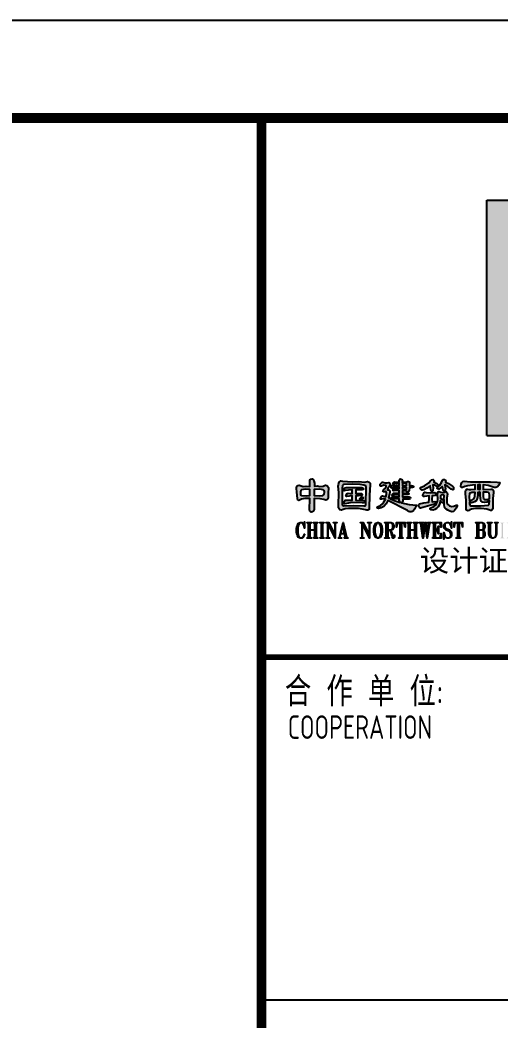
# Model space of a CAD drawing. Extents: x 1252172 to 1336272, y -987752 to -826269.
# Drawn here: x 1325808 to 1330706, y -938554 to -928352 of the extents above; entities that cross this region are included whole.
import ezdxf
from ezdxf.enums import TextEntityAlignment as Align

# ---------------------------------------------------------------- set-up
doc = ezdxf.new("R2010")
doc.units = 0
doc.header["$LTSCALE"] = 1000
for name, color, linetype in [('BTTK', 7, 'Continuous'), ('Logo', 4, 'Continuous'), ('PUB_TITLE', 7, 'Continuous'), ('电-标注', 1, 'Continuous')]:
    doc.layers.add(name, color=color, linetype=linetype)
doc.layers.add('yichutu', color=7, linetype='Continuous', true_color=0xffffff, plot=False)
doc.styles.add('HT', font='')
doc.styles.add('HZ(TK)', font='geniso.shx', dxfattribs={"width": 0.9, "bigfont": 'hztxt.shx'})
doc.styles.get('HT').set_extended_font_data('SimHei')

# ---------------------------------------------------------------- blocks, each defined once
blk = doc.blocks.new('CSCEC')
at = {"layer": 'Logo'}
h = blk.add_hatch(color=4, dxfattribs=at)
h.paths.add_polyline_path([(0, -24), (24, -24), (24, 0), (0, 0)])
h.paths.add_polyline_path([(6.2, -2.8), (9.8, -2.8), (9.8, -9.2), (9, -9.2), (9, -5.36, 0.414214), (8.84, -5.2), (7.16, -5.2, 0.414214), (7, -5.36), (7, -12.24, 0.414214), (7.16, -12.4), (9.8, -12.4), (9.8, -21.2), (6.2, -21.2), (6.2, -17.2), (7, -17.2), (7, -18.64, 0.414214), (7.16, -18.8), (8.84, -18.8, 0.414214), (9, -18.64), (9, -14.96, 0.414214), (8.84, -14.8), (6.2, -14.8)], flags=16)
h.paths.add_polyline_path([(10.2, -2.8), (13.8, -2.8), (13.8, -9.2), (13, -9.2), (13, -5.36, 0.414214), (12.84, -5.2), (11.16, -5.2, 0.414214), (11, -5.36), (11, -18.64, 0.414214), (11.16, -18.8), (12.84, -18.8, 0.414214), (13, -18.64), (13, -12.4), (13.8, -12.4), (13.8, -21.2), (10.2, -21.2)], flags=16)
h.paths.add_polyline_path([(5.8, -12.4), (5.8, -16.4), (5, -16.4), (5, -14.96, 0.414214), (4.84, -14.8), (3.96, -14.8, 0.414214), (3.8, -14.96), (3.8, -18.64, 0.414214), (3.96, -18.8), (4.84, -18.8, 0.414214), (5, -18.64), (5, -17.2), (5.8, -17.2), (5.8, -21.2), (3, -21.2), (3, -12.4)], flags=16)
h.paths.add_polyline_path([(14.2, -2.8), (17.8, -2.8), (17.8, -5.2), (15.16, -5.2, 0.414214), (15, -5.36), (15, -12.24, 0.414214), (15.16, -12.4), (17.8, -12.4), (17.8, -14.8), (15.16, -14.8, 0.414214), (15, -14.96), (15, -18.64, 0.414214), (15.16, -18.8), (17.8, -18.8), (17.8, -21.2), (14.2, -21.2)], flags=16)
h.paths.add_polyline_path([(21, -12.4), (21, -16.4), (20.2, -16.4), (20.2, -14.96, 0.414214), (20.04, -14.8), (19.16, -14.8, 0.414214), (19, -14.96), (19, -18.64, 0.414214), (19.16, -18.8), (20.04, -18.8, 0.414214), (20.2, -18.64), (20.2, -17.2), (21, -17.2), (21, -21.2), (18.2, -21.2), (18.2, -12.4)], flags=16)
for p, q in [((0, -24), (0, 0)), ((0, 0), (24, 0)), ((0, 0), (24, 0)), ((24, -24), (24, 0)), ((0, -24), (24, -24))]:
    blk.add_line(p, q, dxfattribs=at)
for points in [[(8.84, -5.2, -0.414214), (9, -5.36), (9, -9.04, 0.414214), (9.16, -9.2), (9.64, -9.2, 0.414214), (9.8, -9.04), (9.8, -2.96, 0.414214), (9.64, -2.8), (6.36, -2.8, 0.414214), (6.2, -2.96), (6.2, -14.64, 0.414214), (6.36, -14.8), (8.84, -14.8, -0.414214), (9, -14.96), (9, -18.64, -0.414214), (8.84, -18.8), (7.16, -18.8, -0.414214), (7, -18.64), (7, -17.36, 0.414214), (6.84, -17.2), (6.36, -17.2, 0.414214), (6.2, -17.36), (6.2, -21.04, 0.414214), (6.36, -21.2), (9.64, -21.2, 0.414214), (9.8, -21.04), (9.8, -12.56, 0.414214), (9.64, -12.4), (7.16, -12.4, -0.414214), (7, -12.24), (7, -5.36, -0.414214), (7.16, -5.2)], [(12.84, -18.8, 0.414214), (13, -18.64), (13, -12.56, -0.414214), (13.16, -12.4), (13.64, -12.4, -0.414214), (13.8, -12.56), (13.8, -21.04, -0.414214), (13.64, -21.2), (10.36, -21.2, -0.414214), (10.2, -21.04), (10.2, -2.96, -0.414214), (10.36, -2.8), (13.64, -2.8, -0.414214), (13.8, -2.96), (13.8, -9.04, -0.414214), (13.64, -9.2), (13.16, -9.2, -0.414214), (13, -9.04), (13, -5.36, 0.414214), (12.84, -5.2), (11.16, -5.2, 0.414214), (11, -5.36), (11, -18.64, 0.414214), (11.16, -18.8)], [(15.16, -12.4, -0.414214), (15, -12.24), (15, -5.36, -0.414214), (15.16, -5.2), (17.64, -5.2, 0.414214), (17.8, -5.04), (17.8, -2.96, 0.414214), (17.64, -2.8), (14.36, -2.8, 0.414214), (14.2, -2.96), (14.2, -21.04, 0.414214), (14.36, -21.2), (17.64, -21.2, 0.414214), (17.8, -21.04), (17.8, -18.96, 0.414214), (17.64, -18.8), (15.16, -18.8, -0.414214), (15, -18.64), (15, -14.96, -0.414214), (15.16, -14.8), (17.64, -14.8, 0.414214), (17.8, -14.64), (17.8, -12.56, 0.414214), (17.64, -12.4)], [(4.86, -18.8, 0.414214), (5, -18.66), (5, -17.34, -0.414214), (5.14, -17.2), (5.66, -17.2, -0.414214), (5.8, -17.34), (5.8, -21.06, -0.414214), (5.66, -21.2), (3.14, -21.2, -0.414214), (3, -21.06), (3, -12.54, -0.414214), (3.14, -12.4), (5.66, -12.4, -0.414214), (5.8, -12.54), (5.8, -16.26, -0.414214), (5.66, -16.4), (5.14, -16.4, -0.414214), (5, -16.26), (5, -14.94, 0.414214), (4.86, -14.8), (3.94, -14.8, 0.414214), (3.8, -14.94), (3.8, -18.66, 0.414214), (3.94, -18.8)], [(20.06, -18.8, 0.414214), (20.2, -18.66), (20.2, -17.34, -0.414214), (20.34, -17.2), (20.86, -17.2, -0.414214), (21, -17.34), (21, -21.06, -0.414214), (20.86, -21.2), (18.34, -21.2, -0.414214), (18.2, -21.06), (18.2, -12.54, -0.414214), (18.34, -12.4), (20.86, -12.4, -0.414214), (21, -12.54), (21, -16.26, -0.414214), (20.86, -16.4), (20.34, -16.4, -0.414214), (20.2, -16.26), (20.2, -14.94, 0.414214), (20.06, -14.8), (19.14, -14.8, 0.414214), (19, -14.94), (19, -18.66, 0.414214), (19.14, -18.8)]]:
    blk.add_lwpolyline(points, format="xyb", close=True, dxfattribs=at)
blk = doc.blocks.new('vhtemplate_2020年新竖式图框_A1')
at = {"layer": 'Logo'}
h = blk.add_hatch(color=4, dxfattribs=at)
h.dxf.hatch_style = 1
h.paths.add_polyline_path([(765.42, 545.18), (765.07, 545.11), (764.81, 544.99), (764.72, 545.01), (764.67, 545.15), (764.61, 545.86), (764.57, 546.2), (764.59, 546.36), (764.64, 546.47), (764.72, 546.52), (764.84, 546.53), (765.24, 546.4), (765.56, 546.45), (765.94, 546.4), (765.94, 547.03), (765.97, 547.12), (766.01, 547.17), (766.17, 547.2), (766.29, 547.13), (766.36, 546.99), (766.4, 546.76), (766.4, 546.45), (766.67, 546.46), (766.94, 546.4), (767.3, 546.45), (767.43, 546.51), (767.55, 546.53), (767.65, 546.51), (767.74, 546.45), (767.83, 546.32), (767.84, 546.2), (767.8, 545.78), (767.8, 545.36), (767.79, 545.24), (767.74, 545.11), (767.66, 545.05), (767.58, 545.02), (767.37, 545.07), (766.99, 545.16), (766.37, 545.2), (766.39, 544.54), (766.37, 544.07), (766.32, 543.93), (766.17, 543.82), (766.07, 543.79), (765.99, 543.81), (765.93, 543.89), (765.9, 544.03), (765.94, 545.2)])
h.paths.add_polyline_path([(765.51, 546.12), (765.1, 546.07), (765.02, 545.99), (764.97, 545.82), (765, 545.57), (765.05, 545.51), (765.1, 545.49), (765.58, 545.47), (765.94, 545.49), (765.94, 546.11)], flags=16)
h.paths.add_polyline_path([(767.37, 545.55), (767.4, 545.65), (767.44, 545.79), (767.43, 545.9), (767.39, 546), (767.3, 546.07), (766.94, 546.12), (766.37, 546.11), (766.37, 545.49), (766.91, 545.47), (767.27, 545.49)], flags=16)
h = blk.add_hatch(color=4, dxfattribs=at)
h.dxf.hatch_style = 1
h.paths.add_polyline_path([(769.52, 546.26), (769.64, 546.32), (770.34, 546.3), (771.04, 546.32), (771.24, 546.3), (771.37, 546.24), (771.4, 546.16), (771.39, 546.11), (771.27, 546.07), (770.64, 546.07), (770.64, 545.7), (771.2, 545.7), (771.27, 545.64), (771.27, 545.57), (771.26, 545.52), (771.19, 545.48), (770.9, 545.45), (770.64, 545.45), (770.64, 545.03), (771.44, 544.99), (771.52, 544.91), (771.5, 544.78), (771.43, 544.75), (771.27, 544.74), (770.3, 544.76), (769.88, 544.72), (769.5, 544.65), (769.43, 544.65), (769.4, 544.68), (769.4, 544.82), (769.54, 545), (769.6, 545.03), (769.67, 545.03), (769.95, 545.01), (770.27, 545.03), (770.27, 545.45), (769.7, 545.4), (769.62, 545.44), (769.64, 545.53), (769.74, 545.69), (769.84, 545.74), (770.06, 545.69), (770.27, 545.7), (770.27, 546.07), (769.89, 546.05), (769.54, 545.99), (769.45, 545.97), (769.44, 546.07)], flags=0)
h.paths.add_polyline_path([(770.3, 546.9), (770.92, 546.91), (771.5, 546.86), (771.7, 546.9), (771.83, 546.93), (772, 546.86), (772.09, 546.74), (772.1, 546.61), (772.03, 545.48), (772, 544.24), (771.99, 544.07), (771.87, 543.99), (771.74, 543.98), (771.6, 544.03), (771.29, 544.1), (770.9, 544.15), (769.88, 544.15), (769.55, 544.12), (769.34, 544.07), (769.15, 544), (769, 544.03), (768.92, 544.12), (768.87, 544.23), (768.85, 544.35), (768.87, 544.49), (768.88, 545.79), (768.84, 546.45), (768.85, 546.61), (768.94, 546.86), (769.09, 546.97), (769.27, 546.95)])
h.paths.add_polyline_path([(771.31, 545.36), (771.37, 545.28), (771.35, 545.18), (771.24, 545.11), (771.06, 545.12), (771, 545.15), (771.2, 545.36)], flags=0)
h.paths.add_polyline_path([(769.22, 545.39), (769.24, 544.53), (769.29, 544.47), (769.37, 544.45), (770.42, 544.47), (771.44, 544.45), (771.54, 544.44), (771.6, 544.48), (771.64, 544.55), (771.64, 544.65), (771.67, 546.32), (771.64, 546.49), (771.46, 546.56), (771.07, 546.61), (770.24, 546.63), (769.4, 546.61), (769.33, 546.57), (769.28, 546.5), (769.24, 546.24)], flags=16)
h = blk.add_hatch(color=4, dxfattribs=at)
h.dxf.hatch_style = 1
h.paths.add_polyline_path([(774.6, 546.65), (774.53, 546.63), (774.48, 546.64), (774.45, 546.69), (774.44, 546.78), (774.49, 546.85), (774.57, 546.9), (775.04, 546.86), (775.04, 547.07), (775.14, 547.2), (775.24, 547.17), (775.34, 547.11), (775.38, 546.99), (775.37, 546.86), (775.77, 546.86), (775.9, 546.92), (776, 546.92), (776.07, 546.88), (776.1, 546.78), (776.1, 546.49), (776.32, 546.5), (776.5, 546.45), (776.52, 546.39), (776.51, 546.35), (776.4, 546.32), (776.1, 546.32), (776.07, 545.95), (776, 545.88), (775.92, 545.86), (775.83, 545.88), (775.73, 545.95), (775.4, 545.95), (775.4, 545.74), (775.9, 545.74), (776.03, 545.71), (776.07, 545.65), (776.04, 545.62), (775.92, 545.59), (775.4, 545.57), (775.4, 545.36), (775.9, 545.36), (776.08, 545.34), (776.2, 545.28), (776.18, 545.15), (776.07, 545.11), (775.44, 545.11), (775.42, 544.87), (775.37, 544.79), (775.3, 544.74), (776.08, 544.57), (776.83, 544.49), (776.61, 544.09), (776.5, 543.96), (776.38, 543.87), (776.27, 543.83), (776.15, 543.82), (776.03, 543.86), (775.9, 543.95), (773.9, 544.99), (773.72, 544.64), (773.49, 544.38), (773.23, 544.22), (772.94, 544.15), (772.84, 544.21), (772.8, 544.28), (772.83, 544.32), (772.9, 544.36), (773.14, 544.47), (773.34, 544.63), (773.5, 544.85), (773.64, 545.11), (773.42, 545.15), (773.24, 545.11), (773.14, 545.12), (773.14, 545.24), (773.22, 545.37), (773.34, 545.44), (773.5, 545.43), (773.7, 545.36), (773.76, 545.6), (773.77, 545.77), (773.73, 545.87), (773.64, 545.9), (773.54, 545.86), (773.45, 545.88), (773.41, 545.91), (773.4, 545.98), (773.44, 546.07), (773.64, 546.24), (773.69, 546.3), (773.74, 546.4), (773.71, 546.47), (773.66, 546.52), (773.5, 546.53), (773.24, 546.45), (773.16, 546.44), (773.12, 546.48), (773.1, 546.55), (773.1, 546.65), (773.24, 546.78), (773.31, 546.84), (773.4, 546.86), (773.63, 546.78), (773.84, 546.78), (773.98, 546.81), (774.08, 546.78), (774.13, 546.68), (774.14, 546.53), (773.9, 546.21), (773.86, 546.11), (773.87, 546.07), (774.01, 546.06), (774.09, 545.98), (774.11, 545.83), (774.07, 545.61), (773.97, 545.28), (774.23, 545.12), (774.54, 544.99), (775.14, 544.78), (775.06, 544.94), (775.04, 545.15), (774.44, 545.15), (774.3, 545.2), (774.27, 545.25), (774.3, 545.32), (774.37, 545.36), (775.04, 545.36), (775.04, 545.57), (774.71, 545.57), (774.4, 545.49), (774.35, 545.48), (774.34, 545.53), (774.39, 545.66), (774.47, 545.74), (775.04, 545.74), (775.04, 545.99), (774.64, 545.99), (774.5, 545.95), (774.42, 545.99), (774.44, 546.11), (774.57, 546.2), (775.04, 546.2), (775.04, 546.36), (774.74, 546.36), (774.5, 546.32), (774.3, 546.24), (774.22, 546.28), (774.24, 546.4), (774.29, 546.48), (774.37, 546.53), (774.5, 546.49), (775.04, 546.53), (775.04, 546.7)])
h.paths.add_polyline_path([(775.4, 546.11), (775.8, 546.11), (775.8, 546.32), (775.4, 546.32)], flags=16)
h.paths.add_polyline_path([(775.8, 546.49), (775.8, 546.7), (775.4, 546.7), (775.4, 546.49)], flags=16)
h = blk.add_hatch(color=4, dxfattribs=at)
h.dxf.hatch_style = 1
h.paths.add_polyline_path([(778.23, 546.95), (778.39, 547.09), (778.53, 547.11), (778.63, 546.99), (778.63, 546.92), (778.6, 546.86), (778.89, 546.71), (779.03, 546.57), (779, 546.4), (778.96, 546.38), (778.9, 546.4), (778.64, 546.53), (778.47, 546.57), (778.51, 546.25), (778.5, 546.03), (778.46, 545.94), (778.4, 545.9), (778.3, 545.92), (778.27, 546.07), (778.23, 546.49), (777.87, 546.24), (777.57, 546.07), (777.41, 546.05), (777.27, 546.15), (777.21, 546.26), (777.23, 546.32), (777.63, 546.49), (778.07, 546.78)])
h.paths.add_polyline_path([(779.38, 546.81), (779.47, 547.07), (779.55, 547.12), (779.67, 547.11), (779.75, 547.08), (779.79, 547.03), (779.8, 546.96), (779.77, 546.86), (780.1, 546.7), (780.5, 546.45), (780.58, 546.34), (780.6, 546.2), (780.59, 546.11), (780.54, 546.08), (780.37, 546.15), (780.03, 546.4), (779.7, 546.57), (779.77, 546.22), (779.75, 546.09), (779.7, 545.99), (779.63, 545.95), (779.53, 546.03), (779.49, 546.25), (779.43, 546.4), (779.1, 546.15), (778.96, 546.16), (778.93, 546.21), (778.93, 546.28), (779.2, 546.53)])
h.paths.add_polyline_path([(779.48, 545.8), (779.67, 545.82), (779.74, 545.88), (779.83, 545.9), (779.95, 545.77), (779.97, 545.61), (779.9, 545.24), (779.91, 544.78), (779.94, 544.64), (780, 544.57), (780.2, 544.44), (780.42, 544.38), (780.64, 544.4), (780.87, 544.49), (780.98, 544.52), (780.97, 544.45), (780.87, 544.2), (780.7, 543.95), (780.58, 543.86), (780.43, 543.83), (780.23, 543.88), (780, 543.99), (779.86, 544.08), (779.76, 544.21), (779.68, 544.35), (779.63, 544.53), (779.62, 545.04), (779.63, 545.49), (779.58, 545.55), (779.47, 545.57), (779.35, 545.54), (779.27, 545.45), (779.27, 545.2), (779.43, 545.08), (779.6, 545.07), (779.62, 544.93), (779.6, 544.82), (779.55, 544.76), (779.47, 544.74), (779.34, 544.81), (779.23, 544.95), (779.2, 544.72), (779.13, 544.52), (779.02, 544.33), (778.87, 544.15), (778.7, 544.05), (778.53, 543.99), (778.32, 544.02), (778.2, 544.11), (778.2, 544.21), (778.27, 544.24), (778.6, 544.36), (778.75, 544.52), (778.87, 544.69), (778.95, 544.87), (779, 545.07), (778.97, 545.65), (779.03, 545.86), (779.07, 545.9), (779.13, 545.9), (779.3, 545.82)])
h.paths.add_polyline_path([(778.11, 545.12), (778.1, 545.45), (777.63, 545.4), (777.54, 545.4), (777.48, 545.45), (777.47, 545.53), (777.5, 545.65), (777.58, 545.76), (777.67, 545.82), (777.8, 545.78), (778.22, 545.76), (778.67, 545.78), (778.77, 545.72), (778.8, 545.61), (778.78, 545.52), (778.73, 545.49), (778.43, 545.45), (778.4, 545.13), (778.43, 544.86), (778.7, 544.88), (778.78, 544.85), (778.83, 544.78), (778.81, 544.7), (778.67, 544.61), (777.23, 544.2), (777.12, 544.25), (777.03, 544.4), (777.06, 544.57), (777.13, 544.65), (777.57, 544.74), (778.07, 544.82)])
h = blk.add_hatch(color=4, dxfattribs=at)
h.dxf.hatch_style = 1
h.paths.add_polyline_path([(783.23, 546.11), (783.33, 546.15), (783.33, 546.57), (783.22, 546.61), (783.07, 546.57), (783.07, 546.15)], flags=16)
h.paths.add_polyline_path([(782.46, 545), (782.67, 545.15), (782.74, 545.27), (782.78, 545.41), (782.8, 545.78), (782.46, 545.78), (782.23, 545.7), (782.2, 545.36), (782.23, 544.95)], flags=16)
h.paths.add_polyline_path([(784.21, 544.53), (784.24, 544.62), (784.27, 544.95), (784.02, 544.82), (783.77, 544.78), (783.56, 544.82), (783.4, 544.95), (783.33, 545.49), (783.33, 545.78), (783.2, 545.82), (783.07, 545.78), (783.07, 545.51), (783.04, 545.28), (782.98, 545.09), (782.9, 544.95), (782.73, 544.83), (782.57, 544.76), (782.4, 544.74), (782.23, 544.78), (782.23, 544.63), (782.25, 544.53), (782.3, 544.47), (782.37, 544.45), (783.35, 544.44), (784.17, 544.49)], flags=16)
h.paths.add_polyline_path([(783.63, 545.4), (783.67, 545.2), (783.77, 545.07), (784.06, 545.08), (784.27, 545.2), (784.27, 545.54), (784.23, 545.74), (784.16, 545.79), (784.03, 545.82), (783.63, 545.82)], flags=16)
h.paths.add_polyline_path([(782.32, 546.89), (783.13, 546.9), (784.37, 546.9), (785.06, 546.86), (785.33, 546.82), (785.23, 546.55), (785.1, 546.38), (784.93, 546.3), (784.73, 546.32), (784.12, 546.51), (783.63, 546.57), (783.63, 546.11), (784.4, 546.15), (784.53, 546.13), (784.62, 546.06), (784.66, 545.94), (784.67, 545.78), (784.62, 545.2), (784.6, 544.2), (784.57, 544.09), (784.52, 544.01), (784.46, 543.96), (784.37, 543.95), (784.19, 544.04), (783.98, 544.1), (783.43, 544.15), (782.83, 544.15), (782.42, 544.08), (782.27, 544.02), (782.17, 543.95), (782.06, 543.93), (781.98, 543.95), (781.93, 544.01), (781.9, 544.11), (781.88, 544.97), (781.83, 545.7), (781.82, 545.9), (781.85, 546.04), (781.92, 546.13), (782.03, 546.15), (782.19, 546.11), (782.37, 546.09), (782.8, 546.15), (782.8, 546.57), (782.02, 546.49), (781.74, 546.41), (781.53, 546.32), (781.46, 546.3), (781.4, 546.31), (781.36, 546.36), (781.33, 546.45), (781.38, 546.66), (781.46, 546.82), (781.56, 546.91), (781.7, 546.95)])
h = blk.add_hatch(color=4, dxfattribs=at)
h.dxf.hatch_style = 1
h.paths.add_polyline_path([(769.52, 546.26), (769.64, 546.32), (770.34, 546.3), (771.04, 546.32), (771.24, 546.3), (771.37, 546.24), (771.4, 546.16), (771.39, 546.11), (771.27, 546.07), (770.64, 546.07), (770.64, 545.7), (771.2, 545.7), (771.27, 545.64), (771.27, 545.57), (771.26, 545.52), (771.19, 545.48), (770.9, 545.45), (770.64, 545.45), (770.64, 545.03), (771.44, 544.99), (771.52, 544.91), (771.5, 544.78), (771.43, 544.75), (771.27, 544.74), (770.3, 544.76), (769.88, 544.72), (769.5, 544.65), (769.43, 544.65), (769.4, 544.68), (769.4, 544.82), (769.54, 545), (769.6, 545.03), (769.67, 545.03), (769.95, 545.01), (770.27, 545.03), (770.27, 545.45), (769.7, 545.4), (769.62, 545.44), (769.64, 545.53), (769.74, 545.69), (769.84, 545.74), (770.06, 545.69), (770.27, 545.7), (770.27, 546.07), (769.89, 546.05), (769.54, 545.99), (769.45, 545.97), (769.44, 546.07)])
h = blk.add_hatch(color=4, dxfattribs=at)
h.dxf.hatch_style = 1
h.paths.add_polyline_path([(771.31, 545.36), (771.37, 545.28), (771.35, 545.18), (771.24, 545.11), (771.06, 545.12), (771, 545.15), (771.2, 545.36)])
h = blk.add_hatch(color=4, dxfattribs=at)
h.dxf.hatch_style = 1
h.paths.add_polyline_path([(765.32, 542.48), (765.22, 542.63), (765.12, 542.7), (764.96, 542.7), (764.86, 542.63), (764.76, 542.41), (764.7, 542.12), (764.7, 541.75), (764.76, 541.45), (764.86, 541.24), (764.96, 541.17), (765.12, 541.17), (765.22, 541.24), (765.32, 541.38), (765.38, 541.53), (765.4, 541.51), (765.34, 541.36), (765.23, 541.21), (765.12, 541.13), (764.95, 541.13), (764.79, 541.21), (764.68, 541.36), (764.63, 541.52), (764.57, 541.74), (764.57, 542.12), (764.63, 542.35), (764.68, 542.5), (764.79, 542.66), (764.96, 542.73), (765.12, 542.73), (765.23, 542.66), (765.33, 542.52), (765.4, 542.82), (765.4, 542.16)])
h.paths.add_polyline_path([(766.31, 541.13), (766.31, 541.17), (766.36, 541.17), (766.42, 541.21), (766.45, 541.3), (766.45, 541.95), (765.94, 541.95), (765.94, 541.3), (765.98, 541.21), (766.04, 541.17), (766.09, 541.17), (766.09, 541.13), (765.66, 541.13), (765.66, 541.17), (765.71, 541.17), (765.78, 541.21), (765.81, 541.3), (765.81, 542.56), (765.78, 542.66), (765.71, 542.7), (765.66, 542.7), (765.66, 542.73), (766.09, 542.73), (766.09, 542.7), (766.04, 542.7), (765.98, 542.66), (765.94, 542.56), (765.94, 541.99), (766.45, 541.99), (766.45, 542.56), (766.42, 542.66), (766.36, 542.7), (766.31, 542.7), (766.31, 542.73), (766.73, 542.73), (766.73, 542.7), (766.68, 542.7), (766.62, 542.66), (766.59, 542.56), (766.59, 541.3), (766.62, 541.21), (766.68, 541.17), (766.73, 541.17), (766.73, 541.13)])
h.paths.add_polyline_path([(766.96, 541.13), (766.96, 541.17), (767.01, 541.17), (767.07, 541.21), (767.11, 541.3), (767.11, 542.56), (767.07, 542.66), (767.01, 542.7), (766.96, 542.7), (766.96, 542.73), (767.38, 542.73), (767.38, 542.7), (767.33, 542.7), (767.27, 542.66), (767.24, 542.56), (767.24, 541.3), (767.27, 541.21), (767.33, 541.17), (767.38, 541.17), (767.38, 541.13)])
h.paths.add_polyline_path([(768.63, 542.7), (768.53, 542.63), (768.53, 541.13), (768.51, 541.13), (767.78, 542.66), (767.78, 541.23), (767.88, 541.17), (767.93, 541.17), (767.93, 541.13), (767.61, 541.13), (767.61, 541.17), (767.66, 541.17), (767.76, 541.23), (767.76, 542.63), (767.66, 542.7), (767.61, 542.7), (767.61, 542.73), (767.88, 542.73), (768.51, 541.43), (768.51, 542.63), (768.41, 542.7), (768.36, 542.7), (768.36, 542.73), (768.68, 542.73), (768.68, 542.7)])
h.paths.add_polyline_path([(769.44, 541.13), (769.44, 541.17), (769.49, 541.17), (769.55, 541.21), (769.56, 541.24), (769.48, 541.58), (769.06, 541.58), (768.97, 541.23), (769.07, 541.17), (769.17, 541.17), (769.17, 541.13), (768.85, 541.13), (768.85, 541.17), (768.9, 541.17), (768.95, 541.23), (769.32, 542.73), (769.34, 542.73), (769.69, 541.27), (769.76, 541.17), (769.81, 541.17), (769.81, 541.13)])
h.paths.add_polyline_path([(769.28, 542.45), (769.07, 541.61), (769.47, 541.61)], flags=16)
h = blk.add_hatch(color=4, dxfattribs=at)
h.dxf.hatch_style = 1
h.paths.add_polyline_path([(772.14, 542.7), (772.04, 542.63), (772.04, 541.13), (772.02, 541.13), (771.29, 542.66), (771.29, 541.23), (771.39, 541.17), (771.44, 541.17), (771.44, 541.13), (771.12, 541.13), (771.12, 541.17), (771.17, 541.17), (771.26, 541.23), (771.26, 542.63), (771.17, 542.7), (771.12, 542.7), (771.12, 542.73), (771.39, 542.73), (772.01, 541.43), (772.01, 542.63), (771.92, 542.7), (771.86, 542.7), (771.86, 542.73), (772.19, 542.73), (772.19, 542.7)])
h.paths.add_polyline_path([(773.28, 541.52), (773.22, 541.36), (773.11, 541.21), (772.95, 541.13), (772.83, 541.13), (772.83, 541.13), (772.67, 541.21), (772.56, 541.36), (772.5, 541.52), (772.45, 541.82), (772.45, 542.05), (772.5, 542.35), (772.56, 542.5), (772.67, 542.66), (772.83, 542.73), (772.95, 542.73), (772.95, 542.73), (773.11, 542.66), (773.22, 542.5), (773.28, 542.35), (773.33, 542.05), (773.33, 541.82)])
h.paths.add_polyline_path([(773.2, 542.12), (773.15, 542.41), (773.04, 542.63), (772.94, 542.7), (772.84, 542.7), (772.74, 542.63), (772.63, 542.41), (772.58, 542.12), (772.58, 541.75), (772.63, 541.45), (772.74, 541.24), (772.84, 541.17), (772.94, 541.17), (773.04, 541.24), (773.15, 541.45), (773.2, 541.75)], flags=16)
h.paths.add_polyline_path([(774.51, 541.13), (774.39, 541.13), (774.33, 541.29), (774.23, 541.72), (774.18, 541.88), (774.07, 541.95), (773.88, 541.95), (773.88, 541.3), (773.91, 541.21), (773.97, 541.17), (774.02, 541.17), (774.02, 541.13), (773.6, 541.13), (773.6, 541.17), (773.65, 541.17), (773.71, 541.21), (773.74, 541.3), (773.74, 542.56), (773.71, 542.66), (773.65, 542.7), (773.6, 542.7), (773.6, 542.73), (774.24, 542.73), (774.4, 542.66), (774.46, 542.58), (774.52, 542.42), (774.52, 542.26), (774.46, 542.11), (774.4, 542.03), (774.24, 541.95), (774.13, 541.95), (774.19, 541.91), (774.25, 541.83), (774.41, 541.38), (774.46, 541.31), (774.5, 541.31), (774.55, 541.38), (774.55, 541.45), (774.57, 541.45), (774.57, 541.29)])
h.paths.add_polyline_path([(774.39, 542.49), (774.34, 542.63), (774.23, 542.7), (773.97, 542.7), (773.91, 542.66), (773.88, 542.56), (773.88, 541.99), (774.23, 541.99), (774.34, 542.06), (774.39, 542.2)], flags=16)
h.paths.add_polyline_path([(775.63, 542.27), (775.59, 542.56), (775.57, 542.61), (775.52, 542.66), (775.37, 542.7), (775.31, 542.66), (775.28, 542.56), (775.28, 541.3), (775.31, 541.21), (775.37, 541.17), (775.43, 541.17), (775.43, 541.13), (775, 541.13), (775, 541.17), (775.05, 541.17), (775.11, 541.21), (775.15, 541.3), (775.15, 542.56), (775.11, 542.66), (775.05, 542.7), (774.9, 542.66), (774.86, 542.61), (774.83, 542.56), (774.79, 542.27), (774.77, 542.27), (774.77, 542.73), (775.65, 542.73), (775.65, 542.27)])
h.paths.add_polyline_path([(776.5, 541.13), (776.5, 541.17), (776.55, 541.17), (776.62, 541.21), (776.65, 541.3), (776.65, 541.95), (776.14, 541.95), (776.14, 541.3), (776.17, 541.21), (776.24, 541.17), (776.29, 541.17), (776.29, 541.13), (775.86, 541.13), (775.86, 541.17), (775.91, 541.17), (775.98, 541.21), (776.01, 541.3), (776.01, 542.56), (775.98, 542.66), (775.91, 542.7), (775.86, 542.7), (775.86, 542.73), (776.29, 542.73), (776.29, 542.7), (776.24, 542.7), (776.17, 542.66), (776.14, 542.56), (776.14, 541.99), (776.65, 541.99), (776.65, 542.56), (776.62, 542.66), (776.55, 542.7), (776.5, 542.7), (776.5, 542.73), (776.93, 542.73), (776.93, 542.7), (776.88, 542.7), (776.82, 542.66), (776.78, 542.56), (776.78, 541.3), (776.82, 541.21), (776.88, 541.17), (776.93, 541.17), (776.93, 541.13)])
h.paths.add_polyline_path([(778.23, 542.7), (778.13, 542.63), (777.92, 541.13), (777.9, 541.13), (777.69, 542.63), (777.49, 541.13), (777.47, 541.13), (777.26, 542.62), (777.23, 542.67), (777.15, 542.7), (777.1, 542.7), (777.1, 542.73), (777.53, 542.73), (777.53, 542.7), (777.48, 542.7), (777.41, 542.66), (777.4, 542.61), (777.53, 541.62), (777.68, 542.73), (777.81, 542.73), (777.96, 541.61), (778.11, 542.63), (778.01, 542.7), (777.96, 542.7), (777.96, 542.73), (778.28, 542.73), (778.28, 542.7)])
h.paths.add_polyline_path([(778.45, 541.13), (778.45, 541.17), (778.5, 541.17), (778.57, 541.21), (778.6, 541.3), (778.6, 542.56), (778.57, 542.66), (778.5, 542.7), (778.45, 542.7), (778.45, 542.73), (779.32, 542.73), (779.32, 542.27), (779.29, 542.27), (779.26, 542.56), (779.23, 542.61), (779.19, 542.66), (779.04, 542.7), (778.83, 542.7), (778.76, 542.66), (778.73, 542.56), (778.73, 541.99), (778.82, 541.99), (778.96, 542.04), (778.97, 542.05), (779.05, 542.37), (779.05, 541.57), (778.97, 541.89), (778.96, 541.9), (778.82, 541.95), (778.73, 541.95), (778.73, 541.3), (778.76, 541.21), (778.83, 541.17), (779.04, 541.17), (779.19, 541.21), (779.23, 541.25), (779.26, 541.3), (779.29, 541.6), (779.32, 541.6), (779.32, 541.13)])
h.paths.add_polyline_path([(780.34, 541.29), (780.28, 541.21), (780.12, 541.13), (779.96, 541.13), (779.79, 541.21), (779.69, 541.34), (779.62, 541.04), (779.62, 541.7), (779.7, 541.38), (779.8, 541.24), (779.96, 541.17), (780.12, 541.17), (780.27, 541.24), (780.32, 541.38), (780.32, 541.59), (780.27, 541.73), (780.17, 541.81), (779.84, 541.96), (779.68, 542.11), (779.62, 542.26), (779.62, 542.5), (779.73, 542.66), (779.9, 542.73), (780.07, 542.73), (780.23, 542.66), (780.33, 542.52), (780.4, 542.82), (780.4, 542.16), (780.32, 542.48), (780.22, 542.63), (780.06, 542.7), (779.91, 542.7), (779.75, 542.63), (779.7, 542.49), (779.7, 542.35), (779.75, 542.21), (779.85, 542.13), (780.18, 541.98), (780.34, 541.83), (780.4, 541.68), (780.4, 541.44)])
h.paths.add_polyline_path([(781.51, 542.27), (781.47, 542.56), (781.44, 542.61), (781.4, 542.66), (781.25, 542.7), (781.19, 542.66), (781.16, 542.56), (781.16, 541.3), (781.19, 541.21), (781.25, 541.17), (781.3, 541.17), (781.3, 541.13), (780.88, 541.13), (780.88, 541.17), (780.93, 541.17), (780.99, 541.21), (781.02, 541.3), (781.02, 542.56), (780.99, 542.66), (780.93, 542.7), (780.78, 542.66), (780.74, 542.61), (780.71, 542.56), (780.67, 542.27), (780.65, 542.27), (780.65, 542.73), (781.53, 542.73), (781.53, 542.27)])
h = blk.add_hatch(color=4, dxfattribs=at)
h.dxf.hatch_style = 1
h.paths.add_polyline_path([(783.74, 541.29), (783.68, 541.21), (783.52, 541.13), (782.88, 541.13), (782.88, 541.17), (782.93, 541.17), (782.99, 541.21), (783.02, 541.3), (783.02, 542.56), (782.99, 542.66), (782.93, 542.7), (782.88, 542.7), (782.88, 542.73), (783.52, 542.73), (783.68, 542.66), (783.74, 542.58), (783.8, 542.42), (783.8, 542.26), (783.74, 542.11), (783.68, 542.03), (783.56, 541.97), (783.68, 541.91), (783.74, 541.83), (783.8, 541.68), (783.8, 541.44)])
h.paths.add_polyline_path([(783.67, 542.49), (783.61, 542.63), (783.51, 542.7), (783.25, 542.7), (783.19, 542.66), (783.15, 542.56), (783.15, 541.99), (783.51, 541.99), (783.61, 542.06), (783.67, 542.2)], flags=16)
h.paths.add_polyline_path([(783.67, 541.74), (783.61, 541.88), (783.51, 541.95), (783.15, 541.95), (783.15, 541.3), (783.19, 541.21), (783.25, 541.17), (783.51, 541.17), (783.61, 541.24), (783.67, 541.38)], flags=16)
h.paths.add_polyline_path([(785.08, 542.7), (784.98, 542.63), (784.98, 541.59), (784.93, 541.36), (784.82, 541.21), (784.65, 541.13), (784.54, 541.13), (784.54, 541.15), (784.54, 541.13), (784.38, 541.21), (784.26, 541.36), (784.21, 541.59), (784.21, 542.56), (784.18, 542.66), (784.11, 542.7), (784.06, 542.7), (784.06, 542.73), (784.49, 542.73), (784.49, 542.7), (784.44, 542.7), (784.37, 542.66), (784.34, 542.56), (784.34, 541.52), (784.39, 541.31), (784.44, 541.24), (784.55, 541.17), (784.65, 541.17), (784.8, 541.24), (784.91, 541.38), (784.96, 541.6), (784.96, 542.63), (784.86, 542.7), (784.81, 542.7), (784.81, 542.73), (785.13, 542.73), (785.13, 542.7)])
h.paths.add_polyline_path([(785.36, 541.13), (785.36, 541.17), (785.41, 541.17), (785.47, 541.21), (785.5, 541.3), (785.5, 542.56), (785.47, 542.66), (785.41, 542.7), (785.36, 542.7), (785.36, 542.73), (785.78, 542.73), (785.78, 542.7), (785.73, 542.7), (785.67, 542.66), (785.63, 542.56), (785.63, 541.3), (785.67, 541.21), (785.73, 541.17), (785.78, 541.17), (785.78, 541.13)])
h.paths.add_polyline_path([(786.01, 541.13), (786.01, 541.17), (786.06, 541.17), (786.12, 541.21), (786.16, 541.3), (786.16, 542.56), (786.12, 542.66), (786.06, 542.7), (786.01, 542.7), (786.01, 542.73), (786.43, 542.73), (786.43, 542.7), (786.38, 542.7), (786.32, 542.66), (786.29, 542.56), (786.29, 541.3), (786.32, 541.21), (786.38, 541.17), (786.54, 541.17), (786.69, 541.21), (786.74, 541.25), (786.76, 541.3), (786.8, 541.6), (786.82, 541.6), (786.82, 541.13)])
h.paths.add_polyline_path([(787.85, 541.52), (787.79, 541.36), (787.68, 541.21), (787.52, 541.13), (786.98, 541.13), (786.98, 541.17), (787.03, 541.17), (787.1, 541.21), (787.13, 541.3), (787.13, 542.56), (787.1, 542.66), (787.03, 542.7), (786.98, 542.7), (786.98, 542.73), (787.52, 542.73), (787.68, 542.66), (787.79, 542.5), (787.85, 542.35), (787.9, 542.12), (787.9, 541.74)])
h.paths.add_polyline_path([(787.77, 542.12), (787.72, 542.41), (787.61, 542.63), (787.51, 542.7), (787.36, 542.7), (787.29, 542.66), (787.26, 542.56), (787.26, 541.3), (787.29, 541.21), (787.36, 541.17), (787.51, 541.17), (787.61, 541.24), (787.72, 541.45), (787.77, 541.75)], flags=16)
h.paths.add_polyline_path([(788.17, 541.13), (788.17, 541.17), (788.22, 541.17), (788.28, 541.21), (788.31, 541.3), (788.31, 542.56), (788.28, 542.66), (788.22, 542.7), (788.17, 542.7), (788.17, 542.73), (788.59, 542.73), (788.59, 542.7), (788.54, 542.7), (788.48, 542.66), (788.45, 542.56), (788.45, 541.3), (788.48, 541.21), (788.54, 541.17), (788.59, 541.17), (788.59, 541.13)])
h.paths.add_polyline_path([(789.84, 542.7), (789.74, 542.63), (789.74, 541.13), (789.72, 541.13), (788.99, 542.66), (788.99, 541.23), (789.09, 541.17), (789.14, 541.17), (789.14, 541.13), (788.82, 541.13), (788.82, 541.17), (788.87, 541.17), (788.97, 541.23), (788.97, 542.63), (788.87, 542.7), (788.82, 542.7), (788.82, 542.73), (789.09, 542.73), (789.72, 541.43), (789.72, 542.63), (789.62, 542.7), (789.57, 542.7), (789.57, 542.73), (789.89, 542.73), (789.89, 542.7)])
h.paths.add_polyline_path([(791.08, 541.73), (791.01, 541.68), (790.98, 541.59), (790.98, 541.11), (790.91, 541.21), (790.81, 541.21), (790.7, 541.13), (790.54, 541.13), (790.37, 541.21), (790.26, 541.36), (790.21, 541.52), (790.15, 541.74), (790.15, 542.12), (790.21, 542.35), (790.26, 542.5), (790.37, 542.66), (790.54, 542.73), (790.7, 542.73), (790.82, 542.66), (790.91, 542.52), (790.98, 542.82), (790.98, 542.16), (790.9, 542.48), (790.8, 542.63), (790.7, 542.7), (790.54, 542.7), (790.44, 542.63), (790.34, 542.41), (790.28, 542.12), (790.28, 541.75), (790.34, 541.45), (790.44, 541.24), (790.54, 541.17), (790.7, 541.17), (790.8, 541.24), (790.85, 541.3), (790.85, 541.59), (790.82, 541.68), (790.75, 541.73), (790.7, 541.73), (790.7, 541.76), (791.13, 541.76), (791.13, 541.73)])
at = {"layer": 'BTTK'}
blk.add_line((831, 494), (761, 494), dxfattribs=at)
at = {"layer": 'BTTK', "const_width": 0.6}
blk.add_lwpolyline([(831, 529), (761, 529)], dxfattribs=at)
at = {"layer": 'Logo', "color": 4}
for points in [[(765.42, 545.18), (765.07, 545.11), (764.81, 544.99), (764.72, 545.01), (764.67, 545.15), (764.61, 545.86), (764.57, 546.2), (764.59, 546.36), (764.64, 546.47), (764.72, 546.52), (764.84, 546.53), (765.24, 546.4), (765.56, 546.45), (765.94, 546.4), (765.94, 547.03), (765.97, 547.12), (766.01, 547.17), (766.17, 547.2), (766.29, 547.13), (766.36, 546.99), (766.4, 546.76), (766.4, 546.45), (766.67, 546.46), (766.94, 546.4), (767.3, 546.45), (767.43, 546.51), (767.55, 546.53), (767.65, 546.51), (767.74, 546.45), (767.83, 546.32), (767.84, 546.2), (767.8, 545.78), (767.8, 545.36), (767.79, 545.24), (767.74, 545.11), (767.66, 545.05), (767.58, 545.02), (767.37, 545.07), (766.99, 545.16), (766.37, 545.2), (766.39, 544.54), (766.37, 544.07), (766.32, 543.93), (766.17, 543.82), (766.07, 543.79), (765.99, 543.81), (765.93, 543.89), (765.9, 544.03), (765.94, 545.2)], [(770.3, 546.9), (770.92, 546.91), (771.5, 546.86), (771.7, 546.9), (771.83, 546.93), (772, 546.86), (772.09, 546.74), (772.1, 546.61), (772.03, 545.48), (772, 544.24), (771.99, 544.07), (771.87, 543.99), (771.74, 543.98), (771.6, 544.03), (771.29, 544.1), (770.9, 544.15), (769.88, 544.15), (769.55, 544.12), (769.34, 544.07), (769.15, 544), (769, 544.03), (768.92, 544.12), (768.87, 544.23), (768.85, 544.35), (768.87, 544.49), (768.88, 545.79), (768.84, 546.45), (768.85, 546.61), (768.94, 546.86), (769.09, 546.97), (769.27, 546.95)], [(774.6, 546.65), (774.53, 546.63), (774.48, 546.64), (774.45, 546.69), (774.44, 546.78), (774.49, 546.85), (774.57, 546.9), (775.04, 546.86), (775.04, 547.07), (775.14, 547.2), (775.24, 547.17), (775.34, 547.11), (775.38, 546.99), (775.37, 546.86), (775.77, 546.86), (775.9, 546.92), (776, 546.92), (776.07, 546.88), (776.1, 546.78), (776.1, 546.49), (776.32, 546.5), (776.5, 546.45), (776.52, 546.39), (776.51, 546.35), (776.4, 546.32), (776.1, 546.32), (776.07, 545.95), (776, 545.88), (775.92, 545.86), (775.83, 545.88), (775.73, 545.95), (775.4, 545.95), (775.4, 545.74), (775.9, 545.74), (776.03, 545.71), (776.07, 545.65), (776.04, 545.62), (775.92, 545.59), (775.4, 545.57), (775.4, 545.36), (775.9, 545.36), (776.08, 545.34), (776.2, 545.28), (776.18, 545.15), (776.07, 545.11), (775.44, 545.11), (775.42, 544.87), (775.37, 544.79), (775.3, 544.74), (776.08, 544.57), (776.83, 544.49), (776.61, 544.09), (776.5, 543.96), (776.38, 543.87), (776.27, 543.83), (776.15, 543.82), (776.03, 543.86), (775.9, 543.95), (773.9, 544.99), (773.72, 544.64), (773.49, 544.38), (773.23, 544.22), (772.94, 544.15), (772.84, 544.21), (772.8, 544.28), (772.83, 544.32), (772.9, 544.36), (773.14, 544.47), (773.34, 544.63), (773.5, 544.85), (773.64, 545.11), (773.42, 545.15), (773.24, 545.11), (773.14, 545.12), (773.14, 545.24), (773.22, 545.37), (773.34, 545.44), (773.5, 545.43), (773.7, 545.36), (773.76, 545.6), (773.77, 545.77), (773.73, 545.87), (773.64, 545.9), (773.54, 545.86), (773.45, 545.88), (773.41, 545.91), (773.4, 545.98), (773.44, 546.07), (773.64, 546.24), (773.69, 546.3), (773.74, 546.4), (773.71, 546.47), (773.66, 546.52), (773.5, 546.53), (773.24, 546.45), (773.16, 546.44), (773.12, 546.48), (773.1, 546.55), (773.1, 546.65), (773.24, 546.78), (773.31, 546.84), (773.4, 546.86), (773.63, 546.78), (773.84, 546.78), (773.98, 546.81), (774.08, 546.78), (774.13, 546.68), (774.14, 546.53), (773.9, 546.21), (773.86, 546.11), (773.87, 546.07), (774.01, 546.06), (774.09, 545.98), (774.11, 545.83), (774.07, 545.61), (773.97, 545.28), (774.23, 545.12), (774.54, 544.99), (775.14, 544.78), (775.06, 544.94), (775.04, 545.15), (774.44, 545.15), (774.3, 545.2), (774.27, 545.25), (774.3, 545.32), (774.37, 545.36), (775.04, 545.36), (775.04, 545.57), (774.71, 545.57), (774.4, 545.49), (774.35, 545.48), (774.34, 545.53), (774.39, 545.66), (774.47, 545.74), (775.04, 545.74), (775.04, 545.99), (774.64, 545.99), (774.5, 545.95), (774.42, 545.99), (774.44, 546.11), (774.57, 546.2), (775.04, 546.2), (775.04, 546.36), (774.74, 546.36), (774.5, 546.32), (774.3, 546.24), (774.22, 546.28), (774.24, 546.4), (774.29, 546.48), (774.37, 546.53), (774.5, 546.49), (775.04, 546.53), (775.04, 546.7)], [(778.23, 546.95), (778.39, 547.09), (778.53, 547.11), (778.63, 546.99), (778.63, 546.92), (778.6, 546.86), (778.89, 546.71), (779.03, 546.57), (779, 546.4), (778.96, 546.38), (778.9, 546.4), (778.64, 546.53), (778.47, 546.57), (778.51, 546.25), (778.5, 546.03), (778.46, 545.94), (778.4, 545.9), (778.3, 545.92), (778.27, 546.07), (778.23, 546.49), (777.87, 546.24), (777.57, 546.07), (777.41, 546.05), (777.27, 546.15), (777.21, 546.26), (777.23, 546.32), (777.63, 546.49), (778.07, 546.78)], [(779.38, 546.81), (779.47, 547.07), (779.55, 547.12), (779.67, 547.11), (779.75, 547.08), (779.79, 547.03), (779.8, 546.96), (779.77, 546.86), (780.1, 546.7), (780.5, 546.45), (780.58, 546.34), (780.6, 546.2), (780.59, 546.11), (780.54, 546.08), (780.37, 546.15), (780.03, 546.4), (779.7, 546.57), (779.77, 546.22), (779.75, 546.09), (779.7, 545.99), (779.63, 545.95), (779.53, 546.03), (779.49, 546.25), (779.43, 546.4), (779.1, 546.15), (778.96, 546.16), (778.93, 546.21), (778.93, 546.28), (779.2, 546.53)], [(782.32, 546.89), (783.13, 546.9), (784.37, 546.9), (785.06, 546.86), (785.33, 546.82), (785.23, 546.55), (785.1, 546.38), (784.93, 546.3), (784.73, 546.32), (784.12, 546.51), (783.63, 546.57), (783.63, 546.11), (784.4, 546.15), (784.53, 546.13), (784.62, 546.06), (784.66, 545.94), (784.67, 545.78), (784.62, 545.2), (784.6, 544.2), (784.57, 544.09), (784.52, 544.01), (784.46, 543.96), (784.37, 543.95), (784.19, 544.04), (783.98, 544.1), (783.43, 544.15), (782.83, 544.15), (782.42, 544.08), (782.27, 544.02), (782.17, 543.95), (782.06, 543.93), (781.98, 543.95), (781.93, 544.01), (781.9, 544.11), (781.88, 544.97), (781.83, 545.7), (781.82, 545.9), (781.85, 546.04), (781.92, 546.13), (782.03, 546.15), (782.19, 546.11), (782.37, 546.09), (782.8, 546.15), (782.8, 546.57), (782.02, 546.49), (781.74, 546.41), (781.53, 546.32), (781.46, 546.3), (781.4, 546.31), (781.36, 546.36), (781.33, 546.45), (781.38, 546.66), (781.46, 546.82), (781.56, 546.91), (781.7, 546.95)], [(765.51, 546.12), (765.1, 546.07), (765.02, 545.99), (764.97, 545.82), (765, 545.57), (765.05, 545.51), (765.1, 545.49), (765.58, 545.47), (765.94, 545.49), (765.94, 546.11)], [(767.37, 545.55), (767.4, 545.65), (767.44, 545.79), (767.43, 545.9), (767.39, 546), (767.3, 546.07), (766.94, 546.12), (766.37, 546.11), (766.37, 545.49), (766.91, 545.47), (767.27, 545.49)], [(769.22, 545.39), (769.24, 544.53), (769.29, 544.47), (769.37, 544.45), (770.42, 544.47), (771.44, 544.45), (771.54, 544.44), (771.6, 544.48), (771.64, 544.55), (771.64, 544.65), (771.67, 546.32), (771.64, 546.49), (771.46, 546.56), (771.07, 546.61), (770.24, 546.63), (769.4, 546.61), (769.33, 546.57), (769.28, 546.5), (769.24, 546.24)], [(769.52, 546.26), (769.64, 546.32), (770.34, 546.3), (771.04, 546.32), (771.24, 546.3), (771.37, 546.24), (771.4, 546.16), (771.39, 546.11), (771.27, 546.07), (770.64, 546.07), (770.64, 545.7), (771.2, 545.7), (771.27, 545.64), (771.27, 545.57), (771.26, 545.52), (771.19, 545.48), (770.9, 545.45), (770.64, 545.45), (770.64, 545.03), (771.44, 544.99), (771.52, 544.91), (771.5, 544.78), (771.43, 544.75), (771.27, 544.74), (770.3, 544.76), (769.88, 544.72), (769.5, 544.65), (769.43, 544.65), (769.4, 544.68), (769.4, 544.82), (769.54, 545), (769.6, 545.03), (769.67, 545.03), (769.95, 545.01), (770.27, 545.03), (770.27, 545.45), (769.7, 545.4), (769.62, 545.44), (769.64, 545.53), (769.74, 545.69), (769.84, 545.74), (770.06, 545.69), (770.27, 545.7), (770.27, 546.07), (769.89, 546.05), (769.54, 545.99), (769.45, 545.97), (769.44, 546.07)], [(775.8, 546.49), (775.8, 546.7), (775.4, 546.7), (775.4, 546.49)], [(775.4, 546.11), (775.8, 546.11), (775.8, 546.32), (775.4, 546.32)], [(778.11, 545.12), (778.1, 545.45), (777.63, 545.4), (777.54, 545.4), (777.48, 545.45), (777.47, 545.53), (777.5, 545.65), (777.58, 545.76), (777.67, 545.82), (777.8, 545.78), (778.22, 545.76), (778.67, 545.78), (778.77, 545.72), (778.8, 545.61), (778.78, 545.52), (778.73, 545.49), (778.43, 545.45), (778.4, 545.13), (778.43, 544.86), (778.7, 544.88), (778.78, 544.85), (778.83, 544.78), (778.81, 544.7), (778.67, 544.61), (777.23, 544.2), (777.12, 544.25), (777.03, 544.4), (777.06, 544.57), (777.13, 544.65), (777.57, 544.74), (778.07, 544.82)], [(779.48, 545.8), (779.67, 545.82), (779.74, 545.88), (779.83, 545.9), (779.95, 545.77), (779.97, 545.61), (779.9, 545.24), (779.91, 544.78), (779.94, 544.64), (780, 544.57), (780.2, 544.44), (780.42, 544.38), (780.64, 544.4), (780.87, 544.49), (780.98, 544.52), (780.97, 544.45), (780.87, 544.2), (780.7, 543.95), (780.58, 543.86), (780.43, 543.83), (780.23, 543.88), (780, 543.99), (779.86, 544.08), (779.76, 544.21), (779.68, 544.35), (779.63, 544.53), (779.62, 545.04), (779.63, 545.49), (779.58, 545.55), (779.47, 545.57), (779.35, 545.54), (779.27, 545.45), (779.27, 545.2), (779.43, 545.08), (779.6, 545.07), (779.62, 544.93), (779.6, 544.82), (779.55, 544.76), (779.47, 544.74), (779.34, 544.81), (779.23, 544.95), (779.2, 544.72), (779.13, 544.52), (779.02, 544.33), (778.87, 544.15), (778.7, 544.05), (778.53, 543.99), (778.32, 544.02), (778.2, 544.11), (778.2, 544.21), (778.27, 544.24), (778.6, 544.36), (778.75, 544.52), (778.87, 544.69), (778.95, 544.87), (779, 545.07), (778.97, 545.65), (779.03, 545.86), (779.07, 545.9), (779.13, 545.9), (779.3, 545.82)], [(784.21, 544.53), (784.24, 544.62), (784.27, 544.95), (784.02, 544.82), (783.77, 544.78), (783.56, 544.82), (783.4, 544.95), (783.33, 545.49), (783.33, 545.78), (783.2, 545.82), (783.07, 545.78), (783.07, 545.51), (783.04, 545.28), (782.98, 545.09), (782.9, 544.95), (782.73, 544.83), (782.57, 544.76), (782.4, 544.74), (782.23, 544.78), (782.23, 544.63), (782.25, 544.53), (782.3, 544.47), (782.37, 544.45), (783.35, 544.44), (784.17, 544.49)], [(783.23, 546.11), (783.33, 546.15), (783.33, 546.57), (783.22, 546.61), (783.07, 546.57), (783.07, 546.15)], [(783.63, 545.4), (783.67, 545.2), (783.77, 545.07), (784.06, 545.08), (784.27, 545.2), (784.27, 545.54), (784.23, 545.74), (784.16, 545.79), (784.03, 545.82), (783.63, 545.82)], [(771.31, 545.36), (771.37, 545.28), (771.35, 545.18), (771.24, 545.11), (771.06, 545.12), (771, 545.15), (771.2, 545.36)], [(782.46, 545), (782.67, 545.15), (782.74, 545.27), (782.78, 545.41), (782.8, 545.78), (782.46, 545.78), (782.23, 545.7), (782.2, 545.36), (782.23, 544.95)], [(765.32, 542.48), (765.22, 542.63), (765.12, 542.7), (764.96, 542.7), (764.86, 542.63), (764.76, 542.41), (764.7, 542.12), (764.7, 541.75), (764.76, 541.45), (764.86, 541.24), (764.96, 541.17), (765.12, 541.17), (765.22, 541.24), (765.32, 541.38), (765.38, 541.53), (765.4, 541.51), (765.34, 541.36), (765.23, 541.21), (765.12, 541.13), (764.95, 541.13), (764.79, 541.21), (764.68, 541.36), (764.63, 541.52), (764.57, 541.74), (764.57, 542.12), (764.63, 542.35), (764.68, 542.5), (764.79, 542.66), (764.96, 542.73), (765.12, 542.73), (765.23, 542.66), (765.33, 542.52), (765.4, 542.82), (765.4, 542.16)], [(780.34, 541.29), (780.28, 541.21), (780.12, 541.13), (779.96, 541.13), (779.79, 541.21), (779.69, 541.34), (779.62, 541.04), (779.62, 541.7), (779.7, 541.38), (779.8, 541.24), (779.96, 541.17), (780.12, 541.17), (780.27, 541.24), (780.32, 541.38), (780.32, 541.59), (780.27, 541.73), (780.17, 541.81), (779.84, 541.96), (779.68, 542.11), (779.62, 542.26), (779.62, 542.5), (779.73, 542.66), (779.9, 542.73), (780.07, 542.73), (780.23, 542.66), (780.33, 542.52), (780.4, 542.82), (780.4, 542.16), (780.32, 542.48), (780.22, 542.63), (780.06, 542.7), (779.91, 542.7), (779.75, 542.63), (779.7, 542.49), (779.7, 542.35), (779.75, 542.21), (779.85, 542.13), (780.18, 541.98), (780.34, 541.83), (780.4, 541.68), (780.4, 541.44)], [(766.31, 541.13), (766.31, 541.17), (766.36, 541.17), (766.42, 541.21), (766.45, 541.3), (766.45, 541.95), (765.94, 541.95), (765.94, 541.3), (765.98, 541.21), (766.04, 541.17), (766.09, 541.17), (766.09, 541.13), (765.66, 541.13), (765.66, 541.17), (765.71, 541.17), (765.78, 541.21), (765.81, 541.3), (765.81, 542.56), (765.78, 542.66), (765.71, 542.7), (765.66, 542.7), (765.66, 542.73), (766.09, 542.73), (766.09, 542.7), (766.04, 542.7), (765.98, 542.66), (765.94, 542.56), (765.94, 541.99), (766.45, 541.99), (766.45, 542.56), (766.42, 542.66), (766.36, 542.7), (766.31, 542.7), (766.31, 542.73), (766.73, 542.73), (766.73, 542.7), (766.68, 542.7), (766.62, 542.66), (766.59, 542.56), (766.59, 541.3), (766.62, 541.21), (766.68, 541.17), (766.73, 541.17), (766.73, 541.13)], [(766.96, 541.13), (766.96, 541.17), (767.01, 541.17), (767.07, 541.21), (767.11, 541.3), (767.11, 542.56), (767.07, 542.66), (767.01, 542.7), (766.96, 542.7), (766.96, 542.73), (767.38, 542.73), (767.38, 542.7), (767.33, 542.7), (767.27, 542.66), (767.24, 542.56), (767.24, 541.3), (767.27, 541.21), (767.33, 541.17), (767.38, 541.17), (767.38, 541.13)], [(768.63, 542.7), (768.53, 542.63), (768.53, 541.13), (768.51, 541.13), (767.78, 542.66), (767.78, 541.23), (767.88, 541.17), (767.93, 541.17), (767.93, 541.13), (767.61, 541.13), (767.61, 541.17), (767.66, 541.17), (767.76, 541.23), (767.76, 542.63), (767.66, 542.7), (767.61, 542.7), (767.61, 542.73), (767.88, 542.73), (768.51, 541.43), (768.51, 542.63), (768.41, 542.7), (768.36, 542.7), (768.36, 542.73), (768.68, 542.73), (768.68, 542.7)], [(769.44, 541.13), (769.44, 541.17), (769.49, 541.17), (769.55, 541.21), (769.56, 541.24), (769.48, 541.58), (769.06, 541.58), (768.97, 541.23), (769.07, 541.17), (769.17, 541.17), (769.17, 541.13), (768.85, 541.13), (768.85, 541.17), (768.9, 541.17), (768.95, 541.23), (769.32, 542.73), (769.34, 542.73), (769.69, 541.27), (769.76, 541.17), (769.81, 541.17), (769.81, 541.13)], [(769.28, 542.45), (769.07, 541.61), (769.47, 541.61)], [(772.14, 542.7), (772.04, 542.63), (772.04, 541.13), (772.02, 541.13), (771.29, 542.66), (771.29, 541.23), (771.39, 541.17), (771.44, 541.17), (771.44, 541.13), (771.12, 541.13), (771.12, 541.17), (771.17, 541.17), (771.26, 541.23), (771.26, 542.63), (771.17, 542.7), (771.12, 542.7), (771.12, 542.73), (771.39, 542.73), (772.01, 541.43), (772.01, 542.63), (771.92, 542.7), (771.86, 542.7), (771.86, 542.73), (772.19, 542.73), (772.19, 542.7)], [(773.28, 541.52), (773.22, 541.36), (773.11, 541.21), (772.95, 541.13), (772.83, 541.13), (772.83, 541.13), (772.67, 541.21), (772.56, 541.36), (772.5, 541.52), (772.45, 541.82), (772.45, 542.05), (772.5, 542.35), (772.56, 542.5), (772.67, 542.66), (772.83, 542.73), (772.95, 542.73), (772.95, 542.73), (773.11, 542.66), (773.22, 542.5), (773.28, 542.35), (773.33, 542.05), (773.33, 541.82)], [(773.2, 542.12), (773.15, 542.41), (773.04, 542.63), (772.94, 542.7), (772.84, 542.7), (772.74, 542.63), (772.63, 542.41), (772.58, 542.12), (772.58, 541.75), (772.63, 541.45), (772.74, 541.24), (772.84, 541.17), (772.94, 541.17), (773.04, 541.24), (773.15, 541.45), (773.2, 541.75)], [(774.51, 541.13), (774.39, 541.13), (774.33, 541.29), (774.23, 541.72), (774.18, 541.88), (774.07, 541.95), (773.88, 541.95), (773.88, 541.3), (773.91, 541.21), (773.97, 541.17), (774.02, 541.17), (774.02, 541.13), (773.6, 541.13), (773.6, 541.17), (773.65, 541.17), (773.71, 541.21), (773.74, 541.3), (773.74, 542.56), (773.71, 542.66), (773.65, 542.7), (773.6, 542.7), (773.6, 542.73), (774.24, 542.73), (774.4, 542.66), (774.46, 542.58), (774.52, 542.42), (774.52, 542.26), (774.46, 542.11), (774.4, 542.03), (774.24, 541.95), (774.13, 541.95), (774.19, 541.91), (774.25, 541.83), (774.41, 541.38), (774.46, 541.31), (774.5, 541.31), (774.55, 541.38), (774.55, 541.45), (774.57, 541.45), (774.57, 541.29)], [(774.39, 542.49), (774.34, 542.63), (774.23, 542.7), (773.97, 542.7), (773.91, 542.66), (773.88, 542.56), (773.88, 541.99), (774.23, 541.99), (774.34, 542.06), (774.39, 542.2)], [(775.63, 542.27), (775.59, 542.56), (775.57, 542.61), (775.52, 542.66), (775.37, 542.7), (775.31, 542.66), (775.28, 542.56), (775.28, 541.3), (775.31, 541.21), (775.37, 541.17), (775.43, 541.17), (775.43, 541.13), (775, 541.13), (775, 541.17), (775.05, 541.17), (775.11, 541.21), (775.15, 541.3), (775.15, 542.56), (775.11, 542.66), (775.05, 542.7), (774.9, 542.66), (774.86, 542.61), (774.83, 542.56), (774.79, 542.27), (774.77, 542.27), (774.77, 542.73), (775.65, 542.73), (775.65, 542.27)], [(776.5, 541.13), (776.5, 541.17), (776.55, 541.17), (776.62, 541.21), (776.65, 541.3), (776.65, 541.95), (776.14, 541.95), (776.14, 541.3), (776.17, 541.21), (776.24, 541.17), (776.29, 541.17), (776.29, 541.13), (775.86, 541.13), (775.86, 541.17), (775.91, 541.17), (775.98, 541.21), (776.01, 541.3), (776.01, 542.56), (775.98, 542.66), (775.91, 542.7), (775.86, 542.7), (775.86, 542.73), (776.29, 542.73), (776.29, 542.7), (776.24, 542.7), (776.17, 542.66), (776.14, 542.56), (776.14, 541.99), (776.65, 541.99), (776.65, 542.56), (776.62, 542.66), (776.55, 542.7), (776.5, 542.7), (776.5, 542.73), (776.93, 542.73), (776.93, 542.7), (776.88, 542.7), (776.82, 542.66), (776.78, 542.56), (776.78, 541.3), (776.82, 541.21), (776.88, 541.17), (776.93, 541.17), (776.93, 541.13)], [(778.23, 542.7), (778.13, 542.63), (777.92, 541.13), (777.9, 541.13), (777.69, 542.63), (777.49, 541.13), (777.47, 541.13), (777.26, 542.62), (777.23, 542.67), (777.15, 542.7), (777.1, 542.7), (777.1, 542.73), (777.53, 542.73), (777.53, 542.7), (777.48, 542.7), (777.41, 542.66), (777.4, 542.61), (777.53, 541.62), (777.68, 542.73), (777.81, 542.73), (777.96, 541.61), (778.11, 542.63), (778.01, 542.7), (777.96, 542.7), (777.96, 542.73), (778.28, 542.73), (778.28, 542.7)], [(778.45, 541.13), (778.45, 541.17), (778.5, 541.17), (778.57, 541.21), (778.6, 541.3), (778.6, 542.56), (778.57, 542.66), (778.5, 542.7), (778.45, 542.7), (778.45, 542.73), (779.32, 542.73), (779.32, 542.27), (779.29, 542.27), (779.26, 542.56), (779.23, 542.61), (779.19, 542.66), (779.04, 542.7), (778.83, 542.7), (778.76, 542.66), (778.73, 542.56), (778.73, 541.99), (778.82, 541.99), (778.96, 542.04), (778.97, 542.05), (779.05, 542.37), (779.05, 541.57), (778.97, 541.89), (778.96, 541.9), (778.82, 541.95), (778.73, 541.95), (778.73, 541.3), (778.76, 541.21), (778.83, 541.17), (779.04, 541.17), (779.19, 541.21), (779.23, 541.25), (779.26, 541.3), (779.29, 541.6), (779.32, 541.6), (779.32, 541.13)], [(781.51, 542.27), (781.47, 542.56), (781.44, 542.61), (781.4, 542.66), (781.25, 542.7), (781.19, 542.66), (781.16, 542.56), (781.16, 541.3), (781.19, 541.21), (781.25, 541.17), (781.3, 541.17), (781.3, 541.13), (780.88, 541.13), (780.88, 541.17), (780.93, 541.17), (780.99, 541.21), (781.02, 541.3), (781.02, 542.56), (780.99, 542.66), (780.93, 542.7), (780.78, 542.66), (780.74, 542.61), (780.71, 542.56), (780.67, 542.27), (780.65, 542.27), (780.65, 542.73), (781.53, 542.73), (781.53, 542.27)], [(783.74, 541.29), (783.68, 541.21), (783.52, 541.13), (782.88, 541.13), (782.88, 541.17), (782.93, 541.17), (782.99, 541.21), (783.02, 541.3), (783.02, 542.56), (782.99, 542.66), (782.93, 542.7), (782.88, 542.7), (782.88, 542.73), (783.52, 542.73), (783.68, 542.66), (783.74, 542.58), (783.8, 542.42), (783.8, 542.26), (783.74, 542.11), (783.68, 542.03), (783.56, 541.97), (783.68, 541.91), (783.74, 541.83), (783.8, 541.68), (783.8, 541.44)], [(783.67, 542.49), (783.61, 542.63), (783.51, 542.7), (783.25, 542.7), (783.19, 542.66), (783.15, 542.56), (783.15, 541.99), (783.51, 541.99), (783.61, 542.06), (783.67, 542.2)], [(783.67, 541.74), (783.61, 541.88), (783.51, 541.95), (783.15, 541.95), (783.15, 541.3), (783.19, 541.21), (783.25, 541.17), (783.51, 541.17), (783.61, 541.24), (783.67, 541.38)], [(785.08, 542.7), (784.98, 542.63), (784.98, 541.59), (784.93, 541.36), (784.82, 541.21), (784.65, 541.13), (784.54, 541.13), (784.54, 541.15), (784.54, 541.13), (784.38, 541.21), (784.26, 541.36), (784.21, 541.59), (784.21, 542.56), (784.18, 542.66), (784.11, 542.7), (784.06, 542.7), (784.06, 542.73), (784.49, 542.73), (784.49, 542.7), (784.44, 542.7), (784.37, 542.66), (784.34, 542.56), (784.34, 541.52), (784.39, 541.31), (784.44, 541.24), (784.55, 541.17), (784.65, 541.17), (784.8, 541.24), (784.91, 541.38), (784.96, 541.6), (784.96, 542.63), (784.86, 542.7), (784.81, 542.7), (784.81, 542.73), (785.13, 542.73), (785.13, 542.7)]]:
    blk.add_lwpolyline(points, close=True, dxfattribs=at)
at = {"layer": 'PUB_TITLE', "color": 7}
blk.add_lwpolyline([(0, 594), (841, 594), (841, 0), (0, 0)], close=True, dxfattribs=at)
at = {"layer": 'PUB_TITLE', "const_width": 1}
blk.add_lwpolyline([(25, 10), (831, 10), (831, 584), (25, 584)], close=True, dxfattribs=at)
blk.add_lwpolyline([(761, 10), (761, 584)], dxfattribs=at)
at = {"layer": 'BTTK'}
blk.add_blockref('CSCEC', (784, 575.61), dxfattribs=at)
at = {"color": 4, "style": 'HT'}
blk.add_text('设计证书编号：A261002637', height=2.2, dxfattribs=at).set_placement((777.15, 539.96), align=Align.TOP_LEFT)
at = {"layer": 'BTTK', "style": 'HZ(TK)', "width": 0.9}
blk.add_text('合 作 单 位:', height=3, dxfattribs=at).set_placement((763.38, 523.98))
at = {"layer": 'BTTK', "style": 'HZ(TK)', "width": 0.8}
blk.add_text('COOPERATION', height=2.4, dxfattribs=at).set_placement((771.05, 521.86), align=Align.MIDDLE_CENTER)
at = {"layer": 'BTTK', "color": 4, "style": 'HZ(TK)', "width": 0.9}
for tag, p in [('合作单位', (796, 511.5)), ('建设单位', (796, 209.5)), ('工程名称', (796, 176.5)), ('子项名称', (806, 160)), ('图纸名称', (796, 141))]:
    blk.add_attdef(tag, text='', height=3.5, dxfattribs=at).set_placement(p, align=Align.MIDDLE_CENTER)
for tag, p in [('注册证书号', (808.5, 309.01)), ('注册印章号', (808.5, 301.01)), ('设计号', (806, 193)), ('图别', (789.75, 34)), ('图号', (822.25, 34)), ('版本号', (789.75, 26)), ('日期', (822.25, 26))]:
    blk.add_attdef(tag, text='', height=3.5, dxfattribs=at).set_placement(p, align=Align.MIDDLE)
blk = doc.blocks.new('yct-841-594-84100-59400-100-1000.0')
at = {"layer": 'yichutu', "color": 7, "true_color": 0xffffff}
blk.add_lwpolyline([(0, 0), (0, 59400), (84100, 59400), (84100, 0)], close=True, dxfattribs=at)

msp = doc.modelspace()

# ---------------------------------------------------------------- block references
at = {"layer": 'yichutu'}
msp.add_blockref('yct-841-594-84100-59400-100-1000.0', (1252172, -987752), dxfattribs=at)
at = {"layer": '电-标注', "xscale": 100, "yscale": 100, "zscale": 100}
msp.add_blockref('vhtemplate_2020年新竖式图框_A1', (1252172, -987752), dxfattribs=at)

doc.saveas('drawing.dxf')
